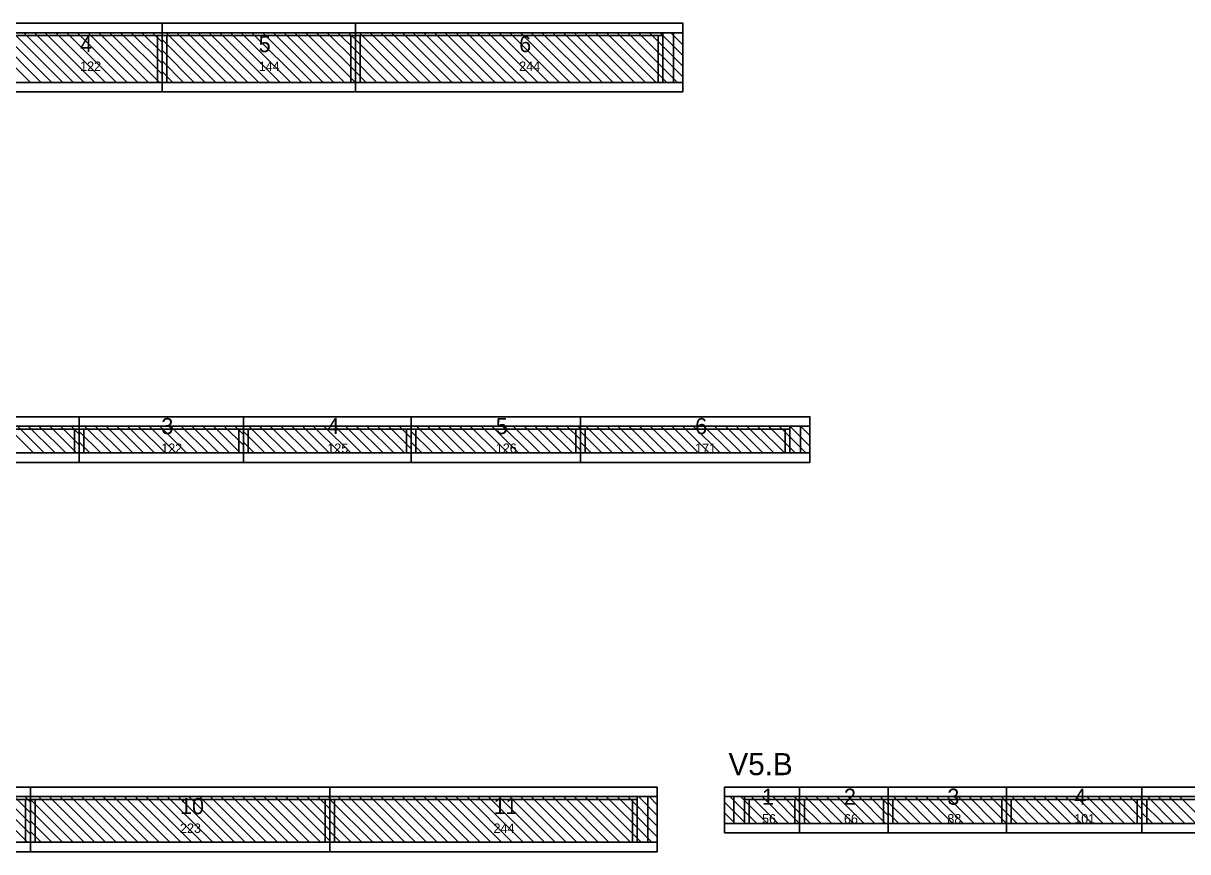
# Model space of a CAD drawing. Header units: metres. Extents: x -10 to 74425, y -2037 to 26.
# Drawn here: x 36790 to 37658, y -753 to -136 of the extents above; entities that cross this region are included whole.
import ezdxf

# ---------------------------------------------------------------- set-up
doc = ezdxf.new("R2010")
doc.units = ezdxf.units.M
doc.layers.add('VIGAS', color=7, linetype='Continuous')

msp = doc.modelspace()

# ---------------------------------------------------------------- linework, layer by layer
at = {"layer": 'VIGAS'}
for p, q in [((36771.6, -143), (36893.6, -143)), ((36771.6, -145.2), (36893.6, -145.2)), ((36811.6, -180), (36774.6, -143)), ((36819.6, -180), (36782.6, -143)), ((36827.6, -180), (36790.6, -143)), ((36835.6, -180), (36798.6, -143)), ((36843.6, -180), (36806.6, -143)), ((36851.6, -180), (36814.6, -143)), ((36859.6, -180), (36822.6, -143)), ((36867.6, -180), (36830.6, -143)), ((36875.6, -180), (36838.6, -143)), ((36883.6, -180), (36846.6, -143)), ((36891.6, -180), (36854.6, -143)), ((36893.6, -174), (36862.6, -143)), ((36893.6, -166), (36870.6, -143)), ((36893.6, -158), (36878.6, -143)), ((36893.6, -150), (36886.6, -143)), ((36890.1, -180), (36890.1, -145.2)), ((36893.6, -180), (36893.6, -143)), ((36893.6, -180), (36893.6, -143)), ((36893.6, -143), (37037.6, -143)), ((36893.6, -180), (36893.6, -143)), ((36893.6, -180), (36893.6, -143)), ((36893.6, -180), (36893.6, -143)), ((36893.6, -145.2), (37037.6, -145.2)), ((36933.6, -180), (36896.6, -143)), ((36897.1, -180), (36897.1, -145.2)), ((36941.6, -180), (36904.6, -143)), ((36949.6, -180), (36912.6, -143)), ((36957.6, -180), (36920.6, -143)), ((36965.6, -180), (36928.6, -143)), ((36973.6, -180), (36936.6, -143)), ((36981.6, -180), (36944.6, -143)), ((36989.6, -180), (36952.6, -143)), ((36997.6, -180), (36960.6, -143)), ((37005.6, -180), (36968.6, -143)), ((37013.6, -180), (36976.6, -143)), ((37021.6, -180), (36984.6, -143)), ((37029.6, -180), (36992.6, -143)), ((37037.6, -180), (37000.6, -143)), ((37037.6, -172), (37008.6, -143)), ((37037.6, -164), (37016.6, -143)), ((37037.6, -156), (37024.6, -143)), ((37037.6, -148), (37032.6, -143)), ((37034.1, -180), (37034.1, -145.2)), ((37037.6, -180), (37037.6, -143)), ((37037.6, -180), (37037.6, -143)), ((37037.6, -143), (37281.6, -143)), ((37037.6, -180), (37037.6, -143)), ((37037.6, -180), (37037.6, -143)), ((37037.6, -180), (37037.6, -143)), ((37037.6, -145.2), (37266.6, -145.2)), ((37077.6, -180), (37040.6, -143)), ((37041.1, -180), (37041.1, -145.2)), ((37085.6, -180), (37048.6, -143)), ((37093.6, -180), (37056.6, -143)), ((37101.6, -180), (37064.6, -143)), ((37109.6, -180), (37072.6, -143)), ((37117.6, -180), (37080.6, -143)), ((37125.6, -180), (37088.6, -143)), ((37133.6, -180), (37096.6, -143)), ((37141.6, -180), (37104.6, -143)), ((37149.6, -180), (37112.6, -143)), ((37157.6, -180), (37120.6, -143)), ((37165.6, -180), (37128.6, -143)), ((37173.6, -180), (37136.6, -143)), ((37181.6, -180), (37144.6, -143)), ((37189.6, -180), (37152.6, -143)), ((37197.6, -180), (37160.6, -143)), ((37205.6, -180), (37168.6, -143)), ((37213.6, -180), (37176.6, -143)), ((37221.6, -180), (37184.6, -143)), ((37229.6, -180), (37192.6, -143)), ((37237.6, -180), (37200.6, -143)), ((37245.6, -180), (37208.6, -143)), ((37253.6, -180), (37216.6, -143)), ((37261.6, -180), (37224.6, -143)), ((37269.6, -180), (37232.6, -143)), ((37277.6, -180), (37240.6, -143)), ((37281.6, -176), (37248.6, -143)), ((37281.6, -168), (37256.6, -143)), ((37263.1, -180), (37263.1, -145.2)), ((37281.6, -160), (37264.6, -143)), ((37266.6, -180), (37266.6, -143)), ((37281.6, -152), (37272.6, -143)), ((37274.6, -180), (37274.6, -143)), ((37281.6, -144), (37280.6, -143)), ((37281.6, -180), (37281.6, -143)), ((36803.6, -180), (36771.6, -148)), ((36795.6, -180), (36771.6, -156)), ((36925.6, -180), (36893.6, -148)), ((36917.6, -180), (36893.6, -156)), ((37069.6, -180), (37037.6, -148)), ((37061.6, -180), (37037.6, -156)), ((36909.6, -180), (36893.6, -164)), ((37053.6, -180), (37037.6, -164)), ((36901.6, -180), (36893.6, -172)), ((37045.6, -180), (37037.6, -172)), ((36771.6, -180), (36893.6, -180)), ((36890.1, -180), (36893.6, -180)), ((36893.6, -180), (37037.6, -180)), ((36893.6, -180), (36897.1, -180)), ((36893.6, -180), (36893.6, -180)), ((37034.1, -180), (37037.6, -180)), ((37037.6, -180), (37281.6, -180)), ((37037.6, -180), (37041.1, -180)), ((37037.6, -180), (37037.6, -180)), ((37263.1, -180), (37266.6, -180)), ((36709.9, -436), (36831.9, -436)), ((36709.9, -438.2), (36831.9, -438.2)), ((36797.9, -456), (36777.9, -436)), ((36805.9, -456), (36785.9, -436)), ((36813.9, -456), (36793.9, -436)), ((36821.9, -456), (36801.9, -436)), ((36829.9, -456), (36809.9, -436)), ((36831.9, -450), (36817.9, -436)), ((36831.9, -442), (36825.9, -436)), ((36828.4, -456), (36828.4, -438.2)), ((36831.9, -456), (36831.9, -436)), ((36831.9, -456), (36831.9, -436)), ((36831.9, -436), (36954.2, -436)), ((36831.9, -456), (36831.9, -436)), ((36831.9, -456), (36831.9, -436)), ((36831.9, -456), (36831.9, -436)), ((36831.9, -438.2), (36954.2, -438.2)), ((36847.9, -456), (36831.9, -440)), ((36835.4, -456), (36835.4, -438.2)), ((36855.9, -456), (36835.9, -436)), ((36863.9, -456), (36843.9, -436)), ((36871.9, -456), (36851.9, -436)), ((36879.9, -456), (36859.9, -436)), ((36887.9, -456), (36867.9, -436)), ((36895.9, -456), (36875.9, -436)), ((36903.9, -456), (36883.9, -436)), ((36911.9, -456), (36891.9, -436)), ((36919.9, -456), (36899.9, -436)), ((36927.9, -456), (36907.9, -436)), ((36935.9, -456), (36915.9, -436)), ((36943.9, -456), (36923.9, -436)), ((36951.9, -456), (36931.9, -436)), ((36954.2, -450.3), (36939.9, -436)), ((36954.2, -442.3), (36947.9, -436)), ((36950.7, -456), (36950.7, -438.2)), ((36954.2, -456), (36954.2, -436)), ((36954.2, -456), (36954.2, -436)), ((36954.2, -436), (37079.2, -436)), ((36954.2, -456), (36954.2, -436)), ((36954.2, -456), (36954.2, -436)), ((36954.2, -456), (36954.2, -436)), ((36954.2, -438.2), (37079.2, -438.2)), ((36970.2, -456), (36954.2, -440)), ((36957.7, -456), (36957.7, -438.2)), ((36978.2, -456), (36958.2, -436)), ((36986.2, -456), (36966.2, -436)), ((36994.2, -456), (36974.2, -436)), ((37002.2, -456), (36982.2, -436)), ((37010.2, -456), (36990.2, -436)), ((37018.2, -456), (36998.2, -436)), ((37026.2, -456), (37006.2, -436)), ((37034.2, -456), (37014.2, -436)), ((37042.2, -456), (37022.2, -436)), ((37050.2, -456), (37030.2, -436)), ((37058.2, -456), (37038.2, -436)), ((37066.2, -456), (37046.2, -436)), ((37074.2, -456), (37054.2, -436)), ((37079.2, -453), (37062.2, -436)), ((37079.2, -445), (37070.2, -436)), ((37075.7, -456), (37075.7, -438.2)), ((37079.2, -437), (37078.2, -436)), ((37079.2, -456), (37079.2, -436)), ((37079.2, -456), (37079.2, -436)), ((37079.2, -436), (37205.2, -436)), ((37079.2, -456), (37079.2, -436)), ((37079.2, -456), (37079.2, -436)), ((37079.2, -456), (37079.2, -436)), ((37079.2, -438.2), (37205.2, -438.2)), ((37095.2, -456), (37079.2, -440)), ((37082.7, -456), (37082.7, -438.2)), ((37103.2, -456), (37083.2, -436)), ((37111.2, -456), (37091.2, -436)), ((37119.2, -456), (37099.2, -436)), ((37127.2, -456), (37107.2, -436)), ((37135.2, -456), (37115.2, -436)), ((37143.2, -456), (37123.2, -436)), ((37151.2, -456), (37131.2, -436)), ((37159.2, -456), (37139.2, -436)), ((37167.2, -456), (37147.2, -436)), ((37175.2, -456), (37155.2, -436)), ((37183.2, -456), (37163.2, -436)), ((37191.2, -456), (37171.2, -436)), ((37199.2, -456), (37179.2, -436)), ((37205.2, -454), (37187.2, -436)), ((37205.2, -446), (37195.2, -436)), ((37201.7, -456), (37201.7, -438.2)), ((37205.2, -438), (37203.2, -436)), ((37205.2, -456), (37205.2, -436)), ((37205.2, -456), (37205.2, -436)), ((37205.2, -436), (37376.2, -436)), ((37205.2, -456), (37205.2, -436)), ((37205.2, -456), (37205.2, -436)), ((37205.2, -456), (37205.2, -436)), ((37205.2, -438.2), (37361.2, -438.2)), ((37221.2, -456), (37205.2, -440)), ((37208.7, -456), (37208.7, -438.2)), ((37229.2, -456), (37209.2, -436)), ((37237.2, -456), (37217.2, -436)), ((37245.2, -456), (37225.2, -436)), ((37253.2, -456), (37233.2, -436)), ((37261.2, -456), (37241.2, -436)), ((37269.2, -456), (37249.2, -436)), ((37277.2, -456), (37257.2, -436)), ((37285.2, -456), (37265.2, -436)), ((37293.2, -456), (37273.2, -436)), ((37301.2, -456), (37281.2, -436)), ((37309.2, -456), (37289.2, -436)), ((37317.2, -456), (37297.2, -436)), ((37325.2, -456), (37305.2, -436)), ((37333.2, -456), (37313.2, -436)), ((37341.2, -456), (37321.2, -436)), ((37349.2, -456), (37329.2, -436)), ((37357.2, -456), (37337.2, -436)), ((37365.2, -456), (37345.2, -436)), ((37373.2, -456), (37353.2, -436)), ((37357.7, -456), (37357.7, -438.2)), ((37361.2, -456), (37361.2, -436)), ((37376.2, -451), (37361.2, -436)), ((37369.2, -456), (37369.2, -436)), ((37376.2, -443), (37369.2, -436)), ((37376.2, -456), (37376.2, -436)), ((36839.9, -456), (36831.9, -448)), ((36962.2, -456), (36954.2, -448)), ((37087.2, -456), (37079.2, -448)), ((37213.2, -456), (37205.2, -448)), ((36709.9, -456), (36831.9, -456)), ((36828.4, -456), (36831.9, -456)), ((36831.9, -456), (36954.2, -456)), ((36831.9, -456), (36835.4, -456)), ((36831.9, -456), (36831.9, -456)), ((36950.7, -456), (36954.2, -456)), ((36954.2, -456), (37079.2, -456)), ((36954.2, -456), (36957.7, -456)), ((36954.2, -456), (36954.2, -456)), ((37075.7, -456), (37079.2, -456)), ((37079.2, -456), (37205.2, -456)), ((37079.2, -456), (37082.7, -456)), ((37079.2, -456), (37079.2, -456)), ((37201.7, -456), (37205.2, -456)), ((37205.2, -456), (37376.2, -456)), ((37205.2, -456), (37208.7, -456)), ((37205.2, -456), (37205.2, -456)), ((37357.7, -456), (37361.2, -456)), ((36657.5, -712), (36795.5, -712)), ((36657.5, -714.2), (36795.5, -714.2)), ((36793.5, -746), (36759.5, -712)), ((36795.5, -740), (36767.5, -712)), ((36795.5, -732), (36775.5, -712)), ((36795.5, -724), (36783.5, -712)), ((36795.5, -716), (36791.5, -712)), ((36792, -746), (36792, -714.2)), ((36795.5, -746), (36795.5, -712)), ((36795.5, -746), (36795.5, -712)), ((36795.5, -712), (37018.5, -712)), ((36795.5, -746), (36795.5, -712)), ((36795.5, -746), (36795.5, -712)), ((36795.5, -746), (36795.5, -712)), ((36827.5, -746), (36795.5, -714)), ((36795.5, -714.2), (37018.5, -714.2)), ((36799, -746), (36799, -714.2)), ((36835.5, -746), (36801.5, -712)), ((36843.5, -746), (36809.5, -712)), ((36851.5, -746), (36817.5, -712)), ((36859.5, -746), (36825.5, -712)), ((36867.5, -746), (36833.5, -712)), ((36875.5, -746), (36841.5, -712)), ((36883.5, -746), (36849.5, -712)), ((36891.5, -746), (36857.5, -712)), ((36899.5, -746), (36865.5, -712)), ((36907.5, -746), (36873.5, -712)), ((36915.5, -746), (36881.5, -712)), ((36923.5, -746), (36889.5, -712)), ((36931.5, -746), (36897.5, -712)), ((36939.5, -746), (36905.5, -712)), ((36947.5, -746), (36913.5, -712)), ((36955.5, -746), (36921.5, -712)), ((36963.5, -746), (36929.5, -712)), ((36971.5, -746), (36937.5, -712)), ((36979.5, -746), (36945.5, -712)), ((36987.5, -746), (36953.5, -712)), ((36995.5, -746), (36961.5, -712)), ((37003.5, -746), (36969.5, -712)), ((37011.5, -746), (36977.5, -712)), ((37018.5, -745), (36985.5, -712)), ((37018.5, -737), (36993.5, -712)), ((37018.5, -729), (37001.5, -712)), ((37018.5, -721), (37009.5, -712)), ((37015, -746), (37015, -714.2)), ((37018.5, -713), (37017.5, -712)), ((37018.5, -746), (37018.5, -712)), ((37018.5, -746), (37018.5, -712)), ((37018.5, -712), (37262.5, -712)), ((37018.5, -746), (37018.5, -712)), ((37018.5, -746), (37018.5, -712)), ((37018.5, -746), (37018.5, -712)), ((37050.5, -746), (37018.5, -714)), ((37018.5, -714.2), (37247.5, -714.2)), ((37022, -746), (37022, -714.2)), ((37058.5, -746), (37024.5, -712)), ((37066.5, -746), (37032.5, -712)), ((37074.5, -746), (37040.5, -712)), ((37082.5, -746), (37048.5, -712)), ((37090.5, -746), (37056.5, -712)), ((37098.5, -746), (37064.5, -712)), ((37106.5, -746), (37072.5, -712)), ((37114.5, -746), (37080.5, -712)), ((37122.5, -746), (37088.5, -712)), ((37130.5, -746), (37096.5, -712)), ((37138.5, -746), (37104.5, -712)), ((37146.5, -746), (37112.5, -712)), ((37154.5, -746), (37120.5, -712)), ((37162.5, -746), (37128.5, -712)), ((37170.5, -746), (37136.5, -712)), ((37178.5, -746), (37144.5, -712)), ((37186.5, -746), (37152.5, -712)), ((37194.5, -746), (37160.5, -712)), ((37202.5, -746), (37168.5, -712)), ((37210.5, -746), (37176.5, -712)), ((37218.5, -746), (37184.5, -712)), ((37226.5, -746), (37192.5, -712)), ((37234.5, -746), (37200.5, -712)), ((37242.5, -746), (37208.5, -712)), ((37250.5, -746), (37216.5, -712)), ((37258.5, -746), (37224.5, -712)), ((37262.5, -742), (37232.5, -712)), ((37262.5, -734), (37240.5, -712)), ((37244, -746), (37244, -714.2)), ((37247.5, -746), (37247.5, -712)), ((37262.5, -726), (37248.5, -712)), ((37255.5, -746), (37255.5, -712)), ((37262.5, -718), (37256.5, -712)), ((37262.5, -746), (37262.5, -712)), ((37312.5, -712), (37368.5, -712)), ((37312.5, -732), (37312.5, -712)), ((37328.5, -732), (37312.5, -716)), ((37336.5, -732), (37316.5, -712)), ((37319.5, -732), (37319.5, -712)), ((37344.5, -732), (37324.5, -712)), ((37327.5, -732), (37327.5, -712)), ((37327.5, -714.2), (37368.5, -714.2)), ((37331, -732), (37331, -714.2)), ((37352.5, -732), (37332.5, -712)), ((37360.5, -732), (37340.5, -712)), ((37368.5, -732), (37348.5, -712)), ((37368.5, -724), (37356.5, -712)), ((37368.5, -716), (37364.5, -712)), ((37365, -732), (37365, -714.2)), ((37368.5, -732), (37368.5, -712)), ((37368.5, -732), (37368.5, -712)), ((37368.5, -712), (37434.5, -712)), ((37368.5, -732), (37368.5, -712)), ((37368.5, -732), (37368.5, -712)), ((37368.5, -732), (37368.5, -712)), ((37368.5, -714.2), (37434.5, -714.2)), ((37384.5, -732), (37368.5, -716)), ((37372, -732), (37372, -714.2)), ((37392.5, -732), (37372.5, -712)), ((37400.5, -732), (37380.5, -712)), ((37408.5, -732), (37388.5, -712)), ((37416.5, -732), (37396.5, -712)), ((37424.5, -732), (37404.5, -712)), ((37432.5, -732), (37412.5, -712)), ((37434.5, -726), (37420.5, -712)), ((37434.5, -718), (37428.5, -712)), ((37431, -732), (37431, -714.2)), ((37434.5, -732), (37434.5, -712)), ((37434.5, -732), (37434.5, -712)), ((37434.5, -712), (37522.5, -712)), ((37434.5, -732), (37434.5, -712)), ((37434.5, -732), (37434.5, -712)), ((37434.5, -732), (37434.5, -712)), ((37434.5, -714.2), (37522.5, -714.2)), ((37450.5, -732), (37434.5, -716)), ((37438, -732), (37438, -714.2)), ((37458.5, -732), (37438.5, -712)), ((37466.5, -732), (37446.5, -712)), ((37474.5, -732), (37454.5, -712)), ((37482.5, -732), (37462.5, -712)), ((37490.5, -732), (37470.5, -712)), ((37498.5, -732), (37478.5, -712)), ((37506.5, -732), (37486.5, -712)), ((37514.5, -732), (37494.5, -712)), ((37522.5, -732), (37502.5, -712)), ((37522.5, -724), (37510.5, -712)), ((37522.5, -716), (37518.5, -712)), ((37519, -732), (37519, -714.2)), ((37522.5, -732), (37522.5, -712)), ((37522.5, -732), (37522.5, -712)), ((37522.5, -712), (37623.5, -712)), ((37522.5, -732), (37522.5, -712)), ((37522.5, -732), (37522.5, -712)), ((37522.5, -732), (37522.5, -712)), ((37522.5, -714.2), (37623.5, -714.2)), ((37538.5, -732), (37522.5, -716)), ((37526, -732), (37526, -714.2)), ((37546.5, -732), (37526.5, -712)), ((37554.5, -732), (37534.5, -712)), ((37562.5, -732), (37542.5, -712)), ((37570.5, -732), (37550.5, -712)), ((37578.5, -732), (37558.5, -712)), ((37586.5, -732), (37566.5, -712)), ((37594.5, -732), (37574.5, -712)), ((37602.5, -732), (37582.5, -712)), ((37610.5, -732), (37590.5, -712)), ((37618.5, -732), (37598.5, -712)), ((37623.5, -729), (37606.5, -712)), ((37623.5, -721), (37614.5, -712)), ((37620, -732), (37620, -714.2)), ((37623.5, -713), (37622.5, -712)), ((37623.5, -732), (37623.5, -712)), ((37623.5, -732), (37623.5, -712)), ((37623.5, -712), (37729.5, -712)), ((37623.5, -732), (37623.5, -712)), ((37623.5, -732), (37623.5, -712)), ((37623.5, -732), (37623.5, -712)), ((37623.5, -714.2), (37729.5, -714.2)), ((37639.5, -732), (37623.5, -716)), ((37627, -732), (37627, -714.2)), ((37647.5, -732), (37627.5, -712)), ((37655.5, -732), (37635.5, -712)), ((37663.5, -732), (37643.5, -712)), ((37671.5, -732), (37651.5, -712)), ((36819.5, -746), (36795.5, -722)), ((37042.5, -746), (37018.5, -722)), ((37320.5, -732), (37312.5, -724)), ((37376.5, -732), (37368.5, -724)), ((37442.5, -732), (37434.5, -724)), ((37530.5, -732), (37522.5, -724)), ((37631.5, -732), (37623.5, -724)), ((36811.5, -746), (36795.5, -730)), ((37034.5, -746), (37018.5, -730)), ((37312.5, -732), (37368.5, -732)), ((37312.5, -732), (37312.5, -732)), ((37327.5, -732), (37331, -732)), ((37365, -732), (37368.5, -732)), ((37368.5, -732), (37434.5, -732)), ((37368.5, -732), (37372, -732)), ((37368.5, -732), (37368.5, -732)), ((37431, -732), (37434.5, -732)), ((37434.5, -732), (37522.5, -732)), ((37434.5, -732), (37438, -732)), ((37434.5, -732), (37434.5, -732)), ((37519, -732), (37522.5, -732)), ((37522.5, -732), (37623.5, -732)), ((37522.5, -732), (37526, -732)), ((37522.5, -732), (37522.5, -732)), ((37620, -732), (37623.5, -732)), ((37623.5, -732), (37729.5, -732)), ((37623.5, -732), (37627, -732)), ((37623.5, -732), (37623.5, -732)), ((36803.5, -746), (36795.5, -738)), ((37026.5, -746), (37018.5, -738)), ((36657.5, -746), (36795.5, -746)), ((36792, -746), (36795.5, -746)), ((36795.5, -746), (37018.5, -746)), ((36795.5, -746), (36799, -746)), ((36795.5, -746), (36795.5, -746)), ((37015, -746), (37018.5, -746)), ((37018.5, -746), (37262.5, -746)), ((37018.5, -746), (37022, -746)), ((37018.5, -746), (37018.5, -746)), ((37244, -746), (37247.5, -746))]:
    msp.add_line(p, q, dxfattribs=at)
for points in [[(36771.6, -143), (36893.6, -143), (36893.6, -136), (36771.6, -136)], [(36893.6, -143), (37037.6, -143), (37037.6, -136), (36893.6, -136)], [(37037.6, -143), (37281.6, -143), (37281.6, -136), (37037.6, -136)], [(36771.6, -187), (36893.6, -187), (36893.6, -180), (36771.6, -180)], [(36893.6, -187), (37037.6, -187), (37037.6, -180), (36893.6, -180)], [(37037.6, -187), (37281.6, -187), (37281.6, -180), (37037.6, -180)], [(36709.9, -436), (36831.9, -436), (36831.9, -429), (36709.9, -429)], [(36831.9, -436), (36954.2, -436), (36954.2, -429), (36831.9, -429)], [(36954.2, -436), (37079.2, -436), (37079.2, -429), (36954.2, -429)], [(37079.2, -436), (37205.2, -436), (37205.2, -429), (37079.2, -429)], [(37205.2, -436), (37376.2, -436), (37376.2, -429), (37205.2, -429)], [(36709.9, -463), (36831.9, -463), (36831.9, -456), (36709.9, -456)], [(36831.9, -463), (36954.2, -463), (36954.2, -456), (36831.9, -456)], [(36954.2, -463), (37079.2, -463), (37079.2, -456), (36954.2, -456)], [(37079.2, -463), (37205.2, -463), (37205.2, -456), (37079.2, -456)], [(37205.2, -463), (37376.2, -463), (37376.2, -456), (37205.2, -456)], [(36657.5, -712), (36795.5, -712), (36795.5, -705), (36657.5, -705)], [(36795.5, -712), (37018.5, -712), (37018.5, -705), (36795.5, -705)], [(37018.5, -712), (37262.5, -712), (37262.5, -705), (37018.5, -705)], [(37312.5, -712), (37368.5, -712), (37368.5, -705), (37312.5, -705)], [(37368.5, -712), (37434.5, -712), (37434.5, -705), (37368.5, -705)], [(37434.5, -712), (37522.5, -712), (37522.5, -705), (37434.5, -705)], [(37522.5, -712), (37623.5, -712), (37623.5, -705), (37522.5, -705)], [(37623.5, -712), (37729.5, -712), (37729.5, -705), (37623.5, -705)], [(37312.5, -739), (37368.5, -739), (37368.5, -732), (37312.5, -732)], [(37368.5, -739), (37434.5, -739), (37434.5, -732), (37368.5, -732)], [(37434.5, -739), (37522.5, -739), (37522.5, -732), (37434.5, -732)], [(37522.5, -739), (37623.5, -739), (37623.5, -732), (37522.5, -732)], [(37623.5, -739), (37729.5, -739), (37729.5, -732), (37623.5, -732)], [(36657.5, -753), (36795.5, -753), (36795.5, -746), (36657.5, -746)], [(36795.5, -753), (37018.5, -753), (37018.5, -746), (36795.5, -746)], [(37018.5, -753), (37262.5, -753), (37262.5, -746), (37018.5, -746)]]:
    msp.add_lwpolyline(points, close=True, dxfattribs=at)

# ---------------------------------------------------------------- texts
for s, height, p in [('4', 12, (36832.6, -157.5)), ('5', 12, (36965.6, -157.5)), ('6', 12, (37159.6, -157.5)), ('122', 7, (36832.6, -171.5)), ('144', 7, (36965.6, -171.5)), ('244', 7, (37159.6, -171.5)), ('3', 12, (36893.05, -442)), ('4', 12, (37016.7, -442)), ('5', 12, (37142.2, -442)), ('6', 12, (37290.7, -442)), ('122', 7, (36893.05, -456)), ('125', 7, (37016.7, -456)), ('126', 7, (37142.2, -456)), ('171', 7, (37290.7, -456)), ('V5.B', 16.5, (37315.5, -696)), ('1', 12, (37340.5, -718)), ('2', 12, (37401.5, -718)), ('3', 12, (37478.5, -718)), ('4', 12, (37573, -718)), ('10', 12, (36907, -725)), ('11', 12, (37140.5, -725)), ('56', 7, (37340.5, -732)), ('66', 7, (37401.5, -732)), ('88', 7, (37478.5, -732)), ('101', 7, (37573, -732)), ('223', 7, (36907, -739)), ('244', 7, (37140.5, -739))]:
    msp.add_text(s, height=height, dxfattribs=at).set_placement(p)

doc.saveas('drawing.dxf')
